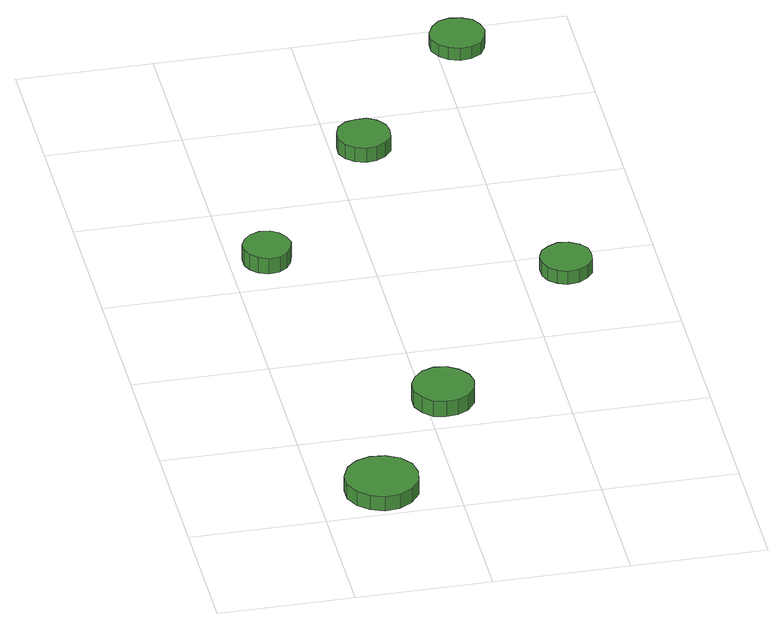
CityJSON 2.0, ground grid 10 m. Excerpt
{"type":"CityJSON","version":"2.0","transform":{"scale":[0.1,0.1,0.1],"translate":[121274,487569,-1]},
"CityObjects":{
"tree1":{"type":"SolitaryVegetationObject","attributes":{"function":"something"},"geometry":[{"type":"MultiSurface","lod":"1","boundaries":[[[0,1,2,3,4,5,6,7,8,9,10,11,12,13,14]],[[15,16,17,18,19,20,21,22,23,24,25,26,27,28,29]],[[0,29,28,1]],[[1,28,27,2]],[[2,27,26,3]],[[3,26,25,4]],[[4,25,24,5]],[[5,24,23,6]],[[6,23,22,7]],[[7,22,21,8]],[[8,21,20,9]],[[9,20,19,10]],[[10,19,18,11]],[[11,18,17,12]],[[12,17,16,13]],[[13,16,15,14]],[[14,15,29,0]]]}]},
"tree2":{"type":"SolitaryVegetationObject","attributes":{"function":"something"},"geometry":[{"type":"MultiSurface","lod":"1","boundaries":[[[30,31,32,33,34,35,36,37,38,39,40,41,42,43,44]],[[45,46,47,48,49,50,51,52,53,54,55,56,57,58,59]],[[30,59,58,31]],[[31,58,57,32]],[[32,57,56,33]],[[33,56,55,34]],[[34,55,54,35]],[[35,54,53,36]],[[36,53,52,37]],[[37,52,51,38]],[[38,51,50,39]],[[39,50,49,40]],[[40,49,48,41]],[[41,48,47,42]],[[42,47,46,43]],[[43,46,45,44]],[[44,45,59,30]]]}]},
"tree3":{"type":"SolitaryVegetationObject","attributes":{"function":"something"},"geometry":[{"type":"MultiSurface","lod":"1","boundaries":[[[60,61,62,63,64,65,66,67,68,69,70,71,72,73,74]],[[75,76,77,78,79,80,81,82,83,84,85,86,87,88,89]],[[60,89,88,61]],[[61,88,87,62]],[[62,87,86,63]],[[63,86,85,64]],[[64,85,84,65]],[[65,84,83,66]],[[66,83,82,67]],[[67,82,81,68]],[[68,81,80,69]],[[69,80,79,70]],[[70,79,78,71]],[[71,78,77,72]],[[72,77,76,73]],[[73,76,75,74]],[[74,75,89,60]]]}]},
"tree4":{"type":"SolitaryVegetationObject","attributes":{"function":"something"},"geometry":[{"type":"MultiSurface","lod":"1","boundaries":[[[90,91,92,93,94,95,96,97,98,99,100,101,102,103,104]],[[105,106,107,108,109,110,111,112,113,114,115,116,117,118,119]],[[90,119,118,91]],[[91,118,117,92]],[[92,117,116,93]],[[93,116,115,94]],[[94,115,114,95]],[[95,114,113,96]],[[96,113,112,97]],[[97,112,111,98]],[[98,111,110,99]],[[99,110,109,100]],[[100,109,108,101]],[[101,108,107,102]],[[102,107,106,103]],[[103,106,105,104]],[[104,105,119,90]]]}]},
"tree5":{"type":"SolitaryVegetationObject","attributes":{"function":"something"},"geometry":[{"type":"MultiSurface","lod":"1","boundaries":[[[120,121,122,123,124,125,126,127,128,129,130,131,132,133,134]],[[135,136,137,138,139,140,141,142,143,144,145,146,147,148,149]],[[120,149,148,121]],[[121,148,147,122]],[[122,147,146,123]],[[123,146,145,124]],[[124,145,144,125]],[[125,144,143,126]],[[126,143,142,127]],[[127,142,141,128]],[[128,141,140,129]],[[129,140,139,130]],[[130,139,138,131]],[[131,138,137,132]],[[132,137,136,133]],[[133,136,135,134]],[[134,135,149,120]]]}]},
"tree6":{"type":"SolitaryVegetationObject","attributes":{"function":"something"},"geometry":[{"type":"MultiSurface","lod":"1","boundaries":[[[150,151,152,153,154,155,156,157,158,159,160,161,162,163,164]],[[165,166,167,168,169,170,171,172,173,174,175,176,177,178,179]],[[150,179,178,151]],[[151,178,177,152]],[[152,177,176,153]],[[153,176,175,154]],[[154,175,174,155]],[[155,174,173,156]],[[156,173,172,157]],[[157,172,171,158]],[[158,171,170,159]],[[159,170,169,160]],[[160,169,168,161]],[[161,168,167,162]],[[162,167,166,163]],[[163,166,165,164]],[[164,165,179,150]]]}]}
},
"vertices":[
[73,30,19],[71,41,19],[64,50,19],[54,55,19],[43,56,19],[33,53,19],[25,46,19],[20,35,19],[20,24,19],[25,14,19],[33,7,19],[43,3,19],[54,4,19],[64,10,19],[71,19,19],[71,19,7],[64,10,7],[54,4,7],[43,3,7],[33,7,7],[25,14,7],[20,24,7],[20,35,7],[25,46,7],[33,53,7],[43,56,7],[54,55,7],[64,50,7],[71,41,7],[73,30,7],
[45,337,19],[43,344,19],[39,350,19],[33,354,19],[25,355,19],[18,352,19],[13,347,19],[10,341,19],[10,333,19],[13,327,19],[18,322,19],[25,319,19],[33,320,19],[39,324,19],[43,330,19],[43,330,6],[39,324,6],[33,320,6],[25,319,6],[18,322,6],[13,327,6],[10,333,6],[10,341,6],[13,347,6],[18,352,6],[25,355,6],[33,354,6],[39,350,6],[43,344,6],[45,337,6],
[136,136,19],[134,145,19],[128,153,19],[120,158,19],[111,159,19],[102,156,19],[95,149,19],[91,141,19],[91,131,19],[95,123,19],[102,116,19],[111,114,19],[120,115,19],[128,119,19],[134,127,19],[134,127,6],[128,119,6],[120,115,6],[111,114,6],[102,116,6],[95,123,6],[91,131,6],[91,141,6],[95,149,6],[102,156,6],[111,159,6],[120,158,6],[128,153,6],[134,145,6],[136,136,6],
[143,464,18],[142,472,18],[137,479,18],[130,483,18],[122,483,18],[114,481,18],[108,476,18],[105,468,18],[105,460,18],[108,453,18],[114,448,18],[122,445,18],[130,446,18],[137,450,18],[142,456,18],[142,456,6],[137,450,6],[130,446,6],[122,445,6],[114,448,6],[108,453,6],[105,460,6],[105,468,6],[108,476,6],[114,481,6],[122,483,6],[130,483,6],[137,479,6],[142,472,6],[143,464,6],
[251,280,18],[250,288,18],[245,294,18],[238,298,18],[230,299,18],[223,296,18],[217,291,18],[214,284,18],[214,276,18],[217,269,18],[223,264,18],[230,261,18],[238,262,18],[245,266,18],[250,272,18],[250,272,7],[245,266,7],[238,262,7],[230,261,7],[223,264,7],[217,269,7],[214,276,7],[214,284,7],[217,291,7],[223,296,7],[230,299,7],[238,298,7],[245,294,7],[250,288,7],[251,280,7],
[236,578,17],[234,586,17],[230,593,17],[222,597,17],[214,598,17],[206,596,17],[200,590,17],[196,582,17],[196,574,17],[200,566,17],[206,561,17],[214,558,17],[222,559,17],[230,563,17],[234,570,17],[234,570,7],[230,563,7],[222,559,7],[214,558,7],[206,561,7],[200,566,7],[196,574,7],[196,582,7],[200,590,7],[206,596,7],[214,598,7],[222,597,7],[230,593,7],[234,586,7],[236,578,7]
]}
